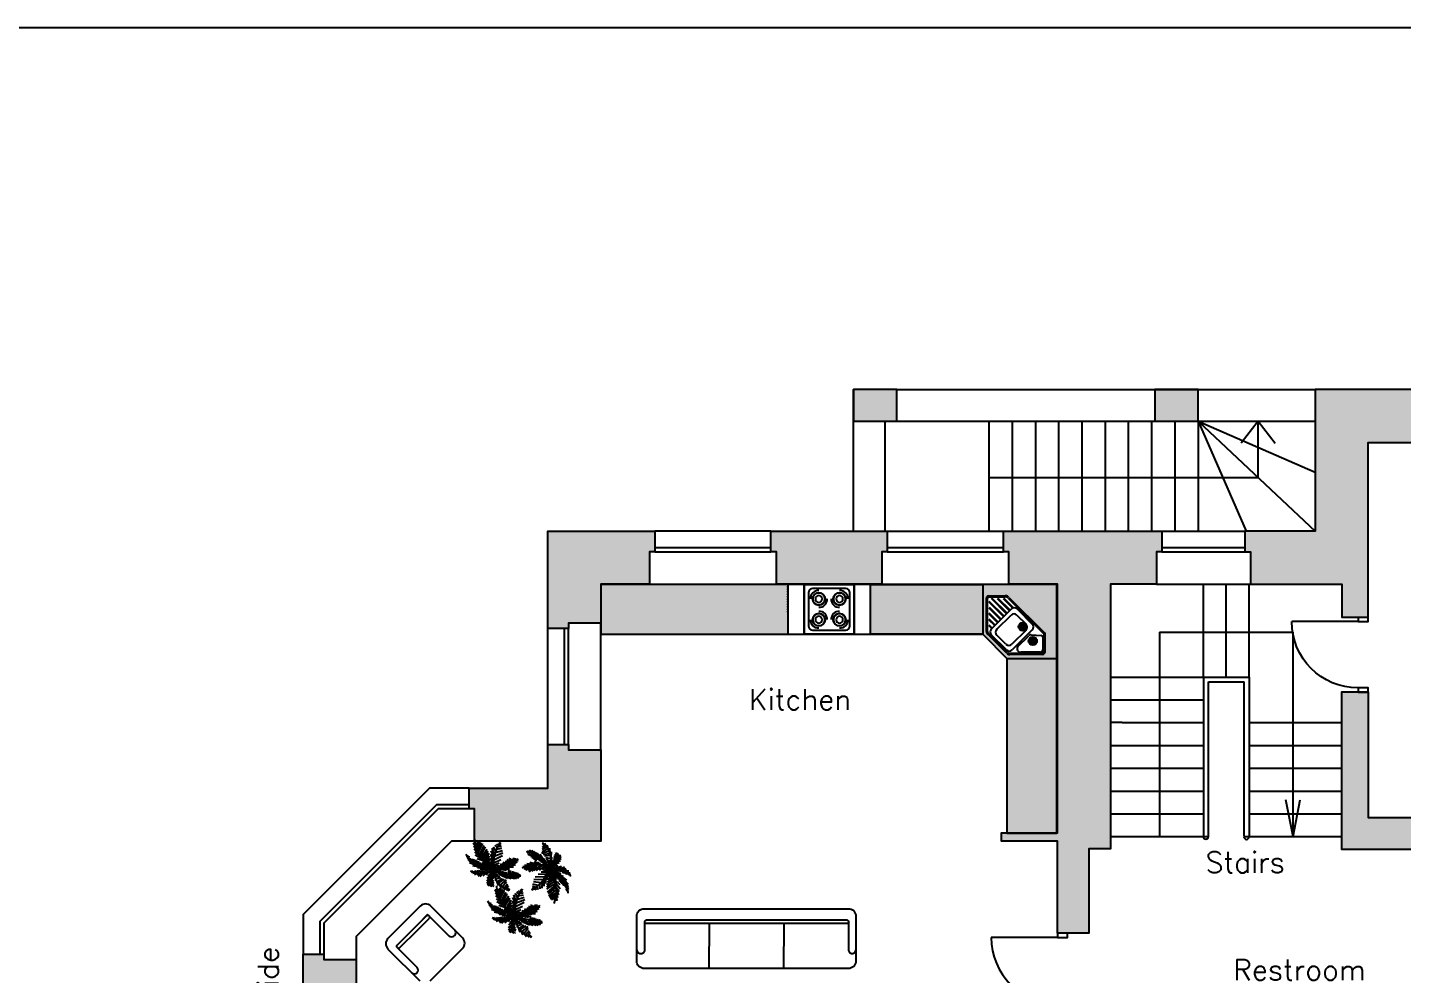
# Model space of a CAD drawing. Header units: inches. Extents: x 50528 to 135443, y 2123 to 51482.
# Drawn here: x 107138 to 123708, y 40063 to 51482 of the extents above; entities that cross this region are included whole.
import ezdxf

# ---------------------------------------------------------------- set-up
doc = ezdxf.new("R2010")
doc.units = ezdxf.units.IN
doc.header["$MEASUREMENT"] = 0
doc.linetypes.add('ACAD_ISO03W100', pattern=[30, 12, -18])
for name, color, linetype in [('furniture', 36, 'Continuous'), ('hatches', 8, 'Continuous'), ('Name', 70, 'Continuous'), ('stairs', 255, 'Continuous'), ('wall', 140, 'Continuous')]:
    doc.layers.add(name, color=color, linetype=linetype)
doc.styles.get("Standard").update_dxf_attribs({"font": 'simplex8.shx', "height": 250})

# ---------------------------------------------------------------- blocks, each defined once
blk = doc.blocks.new('door1')
at = {"color": 0}
for points in [[(0, 1650), (120, 1650), (120, 1700), (0, 1700), (0, 1650)], [(0, 1650), (-800, 1650)], [(0, 50), (-800, 50)], [(0, 50), (120, 50), (120, 0), (0, 0), (0, 50)]]:
    blk.add_lwpolyline(points, dxfattribs=at)
for centre, start, end in [((0, 1650), 180, 270), ((0, 50), 90, 180)]:
    blk.add_arc(centre, 800, start, end, dxfattribs=at)
blk = doc.blocks.new('*U9')
at = {"color": 0, "ltscale": 0.03}
blk.add_lwpolyline([(-275, 0), (-275, 0, -0.414214), (-365, 90), (-365, 631, -0.414214), (-275, 721), (-275, 721), (2186, 721, -0.414214), (2276, 631), (2276, 90, -0.414214), (2186, 0)], format="xyb", close=True, dxfattribs=at)
at = {"color": 0}
for points in [[(-275, 162), (-275, 496, 0.414214), (-320, 541), (-320, 541, 0.414214), (-365, 496)], [(2276, 496, 0.414214), (2231, 541), (2222, 541, 0.414214), (2177, 496), (2177, 426)], [(96, 135), (-257, 135, -0.414214), (-275, 153), (-275, 162, -0.414214), (-257, 180), (51, 180, -0.414214)], [(51, 180), (2159, 180, -0.414214), (2177, 162), (2177, 153, -0.414214), (2159, 135)], [(248, 135), (96, 135, -0.414214)]]:
    blk.add_lwpolyline(points, format="xyb", dxfattribs=at)
for points in [[(2177, 426), (2177, 153)], [(96, 135), (-257, 135)], [(2159, 135), (96, 135)]]:
    blk.add_lwpolyline(points, dxfattribs=at)
blk = doc.blocks.new('door4')
at = {"color": 0}
for points in [[(-900, 0), (-900, 120), (-850, 120), (-850, 0), (-900, 0)], [(-50, 0), (-50, 120), (0, 120), (0, 0), (-50, 0)], [(-50, 0), (-50, -800)]]:
    blk.add_lwpolyline(points, dxfattribs=at)
blk.add_arc((-50, 0), 800, 180, 270, dxfattribs=at)

msp = doc.modelspace()

# ---------------------------------------------------------------- hatches: boundary and pattern name
at = {"layer": 'furniture'}
h = msp.add_hatch(color=256, dxfattribs=at)
h.dxf.hatch_style = 1
h.paths.add_polyline_path([(116299, 44766), (114049, 44766), (114049, 44300), (114049, 44166), (116299, 44166)])
h.paths.add_polyline_path([(118649, 44766), (117299, 44766), (117299, 44166), (118649, 44166)])
h.paths.add_polyline_path([(119541, 43875), (118941, 43875), (118941, 41770), (119541, 41770)])
h.paths.add_polyline_path([(119541, 44766), (118897, 44766), (118649, 44766), (118649, 44166), (118941, 43875), (119541, 43875)])
edge = h.paths.add_edge_path(flags=16)
edge.add_ellipse((119376, 44163), major_axis=(-18.2, 18.2), ratio=1, start_angle=210, end_angle=270, ccw=False)
edge.add_line((119400, 44157), (119400, 43954))
edge.add_ellipse((119369, 43954), major_axis=(22.2, 22.2), ratio=1, start_angle=225, end_angle=315, ccw=False)
edge.add_line((119369, 43922), (118975, 43922))
edge.add_ellipse((118975, 43974), major_axis=(36.9, 36.9), ratio=1, start_angle=181.9632, end_angle=225, ccw=False)
edge.add_line((118939, 43936), (118710, 44165))
edge.add_ellipse((118748, 44202), major_axis=(37.7, 37.7), ratio=1, start_angle=140.2365, end_angle=180, ccw=False)
edge.add_line((118695, 44198), (118695, 44600))
edge.add_ellipse((118724, 44600), major_axis=(-20.5, 20.5), ratio=1, start_angle=-40.5163, end_angle=45, ccw=False)
edge.add_line((118722, 44629), (118922, 44629))
edge.add_ellipse((118922, 44571), major_axis=(41.1, 41.1), ratio=1, start_angle=355.6642, end_angle=405, ccw=False)
edge.add_line((118966, 44609), (119394, 44181))
edge = h.paths.add_edge_path(flags=0)
edge.add_ellipse((119376, 44163), major_axis=(-9.32, 9.32), ratio=1, start_angle=204.0035, end_angle=270, ccw=False)
edge.add_line((119388, 44158), (119388, 43954))
edge.add_ellipse((119369, 43954), major_axis=(13.4, 13.4), ratio=1, start_angle=225, end_angle=315, ccw=False)
edge.add_line((119369, 43935), (118975, 43935))
edge.add_ellipse((118975, 43974), major_axis=(28, 28), ratio=1, start_angle=182.2516, end_angle=225, ccw=False)
edge.add_line((118948, 43945), (118719, 44174))
edge.add_ellipse((118748, 44202), major_axis=(28.9, 28.9), ratio=1, start_angle=140.9848, end_angle=180, ccw=False)
edge.add_line((118707, 44198), (118707, 44600))
edge.add_ellipse((118724, 44600), major_axis=(11.7, 11.7), ratio=1, start_angle=50.941, end_angle=135, ccw=False)
edge.add_line((118722, 44617), (118922, 44617))
edge.add_ellipse((118922, 44571), major_axis=(-32.2, 32.2), ratio=1, start_angle=265.1057, end_angle=315, ccw=False)
edge.add_line((118957, 44600), (119389, 44169))
edge = h.paths.add_edge_path(flags=0)
edge.add_ellipse((119212, 44253), major_axis=(35, 35), ratio=1, start_angle=270, end_angle=360, ccw=False)
edge.add_line((119247, 44218), (119005, 43976))
edge.add_ellipse((118970, 44011), major_axis=(35, 35), ratio=1, start_angle=180, end_angle=270, ccw=False)
edge.add_line((118935, 43976), (118753, 44158))
edge.add_ellipse((118788, 44193), major_axis=(-35, 35), ratio=1, start_angle=0, end_angle=90, ccw=False)
edge.add_line((118753, 44228), (118995, 44470))
edge.add_ellipse((119030, 44435), major_axis=(-35, 35), ratio=1, start_angle=-34.6939, end_angle=0, ccw=False)
edge.add_line((119011, 44482), (119013, 44481))
edge.add_ellipse((119030, 44435), major_axis=(-35, 35), ratio=1, start_angle=-34.6939, end_angle=0, ccw=False)
edge.add_ellipse((119030, 44435), major_axis=(-35, 35), ratio=1, start_angle=-90, end_angle=-34.6939, ccw=False)
edge.add_line((119065, 44470), (119247, 44288))
edge = h.paths.add_edge_path(flags=0)
edge.add_ellipse((119131, 44257), major_axis=(35.6, 35.6), ratio=1, start_angle=351.0524, end_angle=368.9476, ccw=False)
edge.add_ellipse((119131, 44257), major_axis=(35.6, 35.6), ratio=1, start_angle=368.9476, end_angle=711.0524, ccw=False)
edge.add_ellipse((119137, 44251), major_axis=(35, 35), ratio=1, start_angle=270, end_angle=360, ccw=False)
edge.add_line((119172, 44216), (119000, 44044))
edge.add_ellipse((118965, 44079), major_axis=(35, 35), ratio=1, start_angle=180, end_angle=270, ccw=False)
edge.add_line((118930, 44044), (118820, 44155))
edge.add_ellipse((118855, 44190), major_axis=(-35, 35), ratio=1, start_angle=0, end_angle=90, ccw=False)
edge.add_line((118820, 44225), (118992, 44397))
edge.add_ellipse((119027, 44362), major_axis=(-35, 35), ratio=1, start_angle=270, end_angle=360, ccw=False)
edge.add_line((119062, 44397), (119161, 44298))
edge = h.paths.add_edge_path(flags=0)
edge.add_ellipse((119131, 44257), major_axis=(-23.7, 23.7), ratio=1, start_angle=0, end_angle=360)
edge = h.paths.add_edge_path(flags=0)
edge.add_ellipse((119131, 44257), major_axis=(-14.1, 14.1), ratio=1, start_angle=0, end_angle=360)
edge = h.paths.add_edge_path(flags=0)
edge.add_ellipse((119131, 44257), major_axis=(-5.38, 5.38), ratio=1, start_angle=0, end_angle=360)
edge = h.paths.add_edge_path(flags=0)
edge.add_ellipse((119350, 44128), major_axis=(-15.9, 15.9), ratio=1, start_angle=229.5646, end_angle=310.4354, ccw=False)
edge.add_line((119372, 44129), (119372, 43976))
edge.add_ellipse((119345, 43976), major_axis=(19.4, 19.4), ratio=1, start_angle=225, end_angle=315, ccw=False)
edge.add_line((119345, 43949), (119108, 43949))
edge.add_ellipse((119108, 43992), major_axis=(30.8, 30.8), ratio=1, start_angle=105, end_angle=225, ccw=False)
edge.add_line((119070, 44014), (119204, 44147))
edge.add_ellipse((119233, 44118), major_axis=(-29.6, 29.6), ratio=1, start_angle=-44.8124, end_angle=0, ccw=False)
edge.add_line((119233, 44160), (119352, 44150))
edge = h.paths.add_edge_path(flags=0)
edge.add_ellipse((119253, 44084), major_axis=(35.6, 35.6), ratio=1, start_angle=0, end_angle=360)
edge = h.paths.add_edge_path(flags=0)
edge.add_ellipse((119253, 44084), major_axis=(-23.7, 23.7), ratio=1, start_angle=0, end_angle=360)
edge = h.paths.add_edge_path(flags=0)
edge.add_ellipse((119253, 44084), major_axis=(-14.1, 14.1), ratio=1, start_angle=0, end_angle=360)
edge = h.paths.add_edge_path(flags=0)
edge.add_ellipse((119253, 44084), major_axis=(-5.38, 5.38), ratio=1, start_angle=0, end_angle=360)
at = {"layer": 'hatches'}
h = msp.add_hatch(color=256, dxfattribs=at)
h.paths.add_polyline_path([(124814, 47116), (122654, 47116), (122654, 45410), (121810, 45410), (121810, 45160), (121875, 45160), (121875, 44770), (122979, 44770), (122979, 44370), (123294, 44370), (123294, 46476), (124749, 46476), (124749, 46866), (124814, 46866), (124814, 47116)])
h.paths.add_polyline_path([(125879, 46476), (125879, 46866), (125814, 46866), (125814, 47116), (126844, 47116), (126844, 46866), (126779, 46866), (126779, 46476)])
h.paths.add_polyline_path([(127909, 46476), (127909, 46866), (127844, 46866), (127844, 47116), (130069, 47116), (130069, 45016), (129809, 45016), (129809, 45166), (129429, 45166), (129429, 46476)])
h.paths.add_polyline_path([(123294, 43470), (123294, 41955), (129809, 41955), (129809, 42210), (130069, 42210), (130069, 41315), (129189, 41315), (129189, 40965), (128809, 40965), (128809, 41570), (127079, 41570), (127079, 40750), (126879, 40750), (126879, 40830), (126449, 40830), (126449, 41570), (124559, 41570), (124559, 41570), (124179, 41570), (124179, 41570), (122979, 41570), (122979, 43470)])
h.paths.add_polyline_path([(123619, 38070), (123619, 38190), (124199, 38190), (124199, 38790), (124319, 38790), (124319, 38190), (126449, 38190), (126449, 39200), (126879, 39200), (126879, 39280), (127079, 39280), (127079, 38710), (128809, 38710), (128809, 39110), (129189, 39110), (129189, 38070), (128289, 38070), (128289, 34010), (127284, 34010), (127284, 34140), (126933, 34140), (126933, 34330), (126998, 34330), (126998, 34650), (127649, 34650), (127649, 36660), (125609, 36660), (125609, 36780), (125709, 36778), (125709, 36878), (125829, 36878), (125829, 36778), (127649, 36780), (127649, 38070), (125829, 38068), (125829, 37678), (125709, 37678), (125709, 38068), (124199, 38070)])
h.paths.add_polyline_path([(125883, 34010), (124838, 34010), (124838, 32510), (123063, 32510), (123063, 32760), (123128, 32760), (123128, 33150), (124199, 33150), (124199, 36659), (123619, 36659), (123619, 36779), (124709, 36779), (124709, 36660), (124579, 36660), (124579, 34650), (126168, 34650), (126168, 34330), (126233, 34330), (126233, 34140), (125883, 34140)])
h.paths.add_polyline_path([(119549, 38860), (119549, 34650), (118979, 34650), (118979, 34260), (118914, 34260), (118914, 34010), (119289, 34010), (119289, 32510), (121064, 32510), (121064, 32760), (120999, 32760), (120999, 33150), (119929, 33150), (119929, 37420), (122499, 37420), (122499, 36659), (122719, 36659), (122719, 36779), (122619, 36779), (122619, 38070), (122719, 38070), (122719, 38190), (122499, 38190), (122499, 37540), (119929, 37540), (119929, 38860)])
h.paths.add_polyline_path([(116349, 33690), (116349, 34010), (116083, 34010), (116083, 34260), (116148, 34260), (116148, 34650), (116268, 34650), (117449, 34650), (117449, 34260), (117514, 34260), (117514, 34010), (117249, 34010), (117249, 33690)])
h.paths.add_polyline_path([(114684, 34010), (113409, 34010), (113409, 35185), (113659, 35185), (113659, 35120), (114049, 35120), (114049, 34650), (114619, 34650), (114619, 34260), (114684, 34260)])
h.paths.add_polyline_path([(112524, 37750), (114049, 37750), (114049, 36650), (113659, 36650), (113659, 36585), (113409, 36585), (113409, 37110), (112459, 37110), (112459, 37360), (112524, 37360), (112524, 37750)])
h.paths.add_polyline_path([(110459, 39110), (110459, 40310), (110709, 40310), (110709, 40245), (111099, 40245), (111099, 39175), (110709, 39175), (110709, 39110)])
h.paths.add_polyline_path([(112524, 41670), (112524, 42060), (112459, 42060), (112459, 42309), (113409, 42308), (113409, 42835), (113659, 42835), (113659, 42770), (114049, 42770), (114049, 41670)])
h.paths.add_polyline_path([(114049, 44300), (113659, 44300), (113659, 44235), (113409, 44235), (113409, 45410), (114699, 45410), (114699, 45160), (114634, 45160), (114634, 44770), (114049, 44770)])
h.paths.add_polyline_path([(116098, 45410), (117499, 45410), (117499, 45160), (117434, 45160), (117434, 44770), (116163, 44770), (116163, 45160), (116098, 45160)])
h.paths.add_polyline_path([(118899, 45410), (120810, 45410), (120810, 45160), (120745, 45160), (120745, 44770), (120189, 44770), (120189, 41580), (119930, 41580), (119930, 40560), (119550, 40560), (119550, 41670), (118877, 41670), (118877, 41770), (119550, 41770), (119549, 44770), (118964, 44770), (118964, 45160), (118899, 45160), (118899, 45410)])
h.paths.add_polyline_path([(121244, 47115), (120724, 47115), (120724, 46735), (121244, 46735)])
h.paths.add_polyline_path([(117614, 47116), (117094, 47116), (117094, 46736), (117614, 46736)])
edge = h.paths.add_edge_path()
edge.add_line((117094, 47116), (122654, 47116))

# ---------------------------------------------------------------- linework, layer by layer
msp.add_line((101411, 51482), (135443, 51482))
at = {"layer": 'furniture', "color": 0}
for p, q in [((118897, 44766, 0), (114049, 44766, 0)), ((114049, 44766, 0), (114049, 44166, 0)), ((117099, 44766, 0), (116499, 44766, 0)), ((119541, 44766, 0), (118897, 44766, 0)), ((119541, 41766, 0), (119541, 44766, 0)), ((114049, 44166, 0), (118649, 44166, 0)), ((117099, 44166, 0), (116499, 44166, 0)), ((118649, 44166, 0), (118941, 43875, 0)), ((118941, 43875, 0), (119541, 43875, 0)), ((118941, 43875, 0), (118941, 41766, 0)), ((118941, 41766, 0), (119541, 41766, 0))]:
    msp.add_line(p, q, dxfattribs=at)
at = {"layer": 'furniture'}
msp.add_line((116163, 44770, 0), (118964, 44770, 0), dxfattribs=at)
at = {"layer": 'furniture', "color": 0, "linetype": 'ACAD_ISO03W100'}
for p, q in [((116299, 44431, 0), (116299, 44766, 0)), ((119541, 44766, 0), (119541, 44123, 0))]:
    msp.add_line(p, q, dxfattribs=at)
at = {"layer": 'furniture', "color": 0, "ltscale": 600}
for p, q in [((116499, 44766, 0), (116499, 44166, 0)), ((117099, 44766, 0), (116499, 44766, 0)), ((117099, 44166, 0), (117099, 44766, 0)), ((116499, 44166, 0), (117099, 44166, 0))]:
    msp.add_line(p, q, dxfattribs=at)
at = {"layer": 'furniture', "color": 240, "ltscale": 600, "true_color": 0xed1f24}
for p, q in [((116549, 44666, 0), (116549, 44266, 0)), ((116999, 44716, 0), (116599, 44716, 0)), ((117049, 44266, 0), (117049, 44666, 0)), ((116599, 44216, 0), (116999, 44216, 0))]:
    msp.add_line(p, q, dxfattribs=at)
at = {"layer": 'furniture', "color": 141, "linetype": 'ByBlock', "true_color": 0xadddf7}
for p, q in [((118695, 44198, 0), (118695, 44600, 0)), ((118707, 44198, 0), (118707, 44600, 0)), ((118722, 44629, 0), (118922, 44629, 0)), ((118722, 44617, 0), (118922, 44617, 0)), ((118938, 44413, 0), (118754, 44596, 0)), ((118943, 44418, 0), (118765, 44596, 0)), ((118974, 44448, 0), (118829, 44593, 0)), ((118979, 44454, 0), (118837, 44596, 0)), ((119012, 44481, 0), (118900, 44594, 0)), ((119021, 44484, 0), (118908, 44596, 0)), ((118957, 44600, 0), (119385, 44172, 0)), ((118966, 44609, 0), (119394, 44181, 0)), ((118908, 44383, 0), (118728, 44562, 0)), ((118902, 44377, 0), (118728, 44551, 0)), ((118866, 44341, 0), (118728, 44479, 0)), ((118836, 44311, 0), (118728, 44419, 0)), ((118872, 44347, 0), (118730, 44488, 0)), ((118753, 44228, 0), (118995, 44470, 0)), ((119065, 44470, 0), (119247, 44288, 0)), ((118830, 44305, 0), (118728, 44408, 0)), ((118800, 44275, 0), (118728, 44347, 0)), ((118795, 44270, 0), (118728, 44336, 0)), ((118764, 44239, 0), (118728, 44276, 0)), ((118759, 44234, 0), (118728, 44265, 0)), ((118820, 44225, 0), (118992, 44397, 0)), ((119062, 44397, 0), (119172, 44286, 0)), ((118939, 43936, 0), (118710, 44165, 0)), ((118948, 43945, 0), (118719, 44174, 0)), ((118935, 43976, 0), (118753, 44158, 0)), ((118930, 44044, 0), (118820, 44155, 0)), ((119172, 44216, 0), (119000, 44044, 0)), ((119247, 44218, 0), (119005, 43976, 0)), ((119070, 44014, 0), (119204, 44147, 0)), ((119233, 44160, 0), (119352, 44150, 0)), ((119372, 44129, 0), (119372, 43976, 0)), ((119388, 44158, 0), (119388, 43954, 0)), ((119400, 44157, 0), (119400, 43954, 0)), ((119369, 43935, 0), (118975, 43935, 0)), ((119369, 43922, 0), (118975, 43922, 0)), ((119345, 43949, 0), (119108, 43949, 0))]:
    msp.add_line(p, q, dxfattribs=at)
at = {"layer": 'furniture', "color": 3, "ltscale": 100}
for p, q in [((112543, 41594, 0), (112510, 41645, 0)), ((112536, 41626, 0), (112516, 41655, 0)), ((112562, 41548, 0), (112516, 41611, 0)), ((112537, 41625, 0), (112573, 41667, 0)), ((112541, 41608, 0), (112586, 41664, 0)), ((112548, 41579, 0), (112596, 41660, 0)), ((112558, 41562, 0), (112612, 41651, 0)), ((112570, 41530, 0), (112624, 41643, 0)), ((112584, 41506, 0), (112640, 41618, 0)), ((112599, 41483, 0), (112657, 41602, 0)), ((112781, 41552, 0), (112755, 41604, 0)), ((112797, 41590, 0), (112775, 41622, 0)), ((112810, 41618, 0), (112795, 41636, 0)), ((112804, 41608, 0), (112849, 41609, 0)), ((112827, 41640, 0), (112819, 41650, 0)), ((112822, 41629, 0), (112842, 41624, 0)), ((112833, 41649, 0), (112844, 41643, 0)), ((113382, 41619, 0), (113339, 41593, 0)), ((113355, 41644, 0), (113342, 41640, 0)), ((113398, 41599, 0), (113342, 41571, 0)), ((113365, 41633, 0), (113346, 41621, 0)), ((113390, 41611, 0), (113373, 41645, 0)), ((113416, 41571, 0), (113399, 41623, 0)), ((112438, 41478, 0), (112447, 41500, 0)), ((112451, 41456, 0), (112440, 41466, 0)), ((112471, 41435, 0), (112450, 41448, 0)), ((112451, 41459, 0), (112460, 41494, 0)), ((112488, 41418, 0), (112462, 41430, 0)), ((112465, 41441, 0), (112474, 41471, 0)), ((112490, 41417, 0), (112489, 41459, 0)), ((112501, 41404, 0), (112502, 41456, 0)), ((112516, 41395, 0), (112518, 41454, 0)), ((112571, 41526, 0), (112520, 41576, 0)), ((112589, 41498, 0), (112529, 41537, 0)), ((112614, 41457, 0), (112532, 41502, 0)), ((112534, 41383, 0), (112540, 41445, 0)), ((112559, 41369, 0), (112554, 41436, 0)), ((112630, 41433, 0), (112557, 41458, 0)), ((112589, 41355, 0), (112574, 41431, 0)), ((112611, 41465, 0), (112678, 41575, 0)), ((112629, 41447, 0), (112690, 41550, 0)), ((112647, 41422, 0), (112703, 41525, 0)), ((112664, 41402, 0), (112707, 41495, 0)), ((112685, 41389, 0), (112709, 41464, 0)), ((112702, 41375, 0), (112713, 41431, 0)), ((112754, 41388, 0), (112717, 41467, 0)), ((112755, 41426, 0), (112720, 41514, 0)), ((112761, 41472, 0), (112725, 41555, 0)), ((112766, 41506, 0), (112736, 41586, 0)), ((112756, 41445, 0), (112863, 41498, 0)), ((112756, 41409, 0), (112843, 41451, 0)), ((112763, 41489, 0), (112868, 41531, 0)), ((112774, 41532, 0), (112861, 41557, 0)), ((112790, 41573, 0), (112854, 41586, 0)), ((112871, 41345, 0), (112910, 41435, 0)), ((112900, 41354, 0), (112930, 41452, 0)), ((112922, 41358, 0), (112954, 41470, 0)), ((112949, 41374, 0), (112967, 41461, 0)), ((112975, 41390, 0), (112982, 41457, 0)), ((112994, 41403, 0), (112998, 41468, 0)), ((113014, 41420, 0), (113017, 41467, 0)), ((113031, 41433, 0), (113051, 41442, 0)), ((113034, 41442, 0), (113034, 41458, 0)), ((113166, 41547, 0), (113153, 41537, 0)), ((113178, 41544, 0), (113156, 41524, 0)), ((113168, 41548, 0), (113165, 41553, 0)), ((113203, 41541, 0), (113170, 41498, 0)), ((113191, 41546, 0), (113178, 41553, 0)), ((113219, 41541, 0), (113186, 41558, 0)), ((113226, 41535, 0), (113187, 41488, 0)), ((113241, 41532, 0), (113208, 41474, 0)), ((113237, 41535, 0), (113214, 41557, 0)), ((113256, 41526, 0), (113222, 41457, 0)), ((113262, 41526, 0), (113239, 41548, 0)), ((113272, 41524, 0), (113242, 41442, 0)), ((113288, 41511, 0), (113261, 41429, 0)), ((113302, 41507, 0), (113272, 41531, 0)), ((113307, 41499, 0), (113289, 41441, 0)), ((113328, 41483, 0), (113310, 41427, 0)), ((113342, 41473, 0), (113311, 41509, 0)), ((113345, 41469, 0), (113328, 41411, 0)), ((113427, 41550, 0), (113333, 41521, 0)), ((113414, 41579, 0), (113342, 41542, 0)), ((113365, 41452, 0), (113345, 41406, 0)), ((113438, 41520, 0), (113351, 41507, 0)), ((113376, 41435, 0), (113354, 41397, 0)), ((113443, 41496, 0), (113370, 41489, 0)), ((113448, 41459, 0), (113383, 41470, 0)), ((113446, 41423, 0), (113387, 41451, 0)), ((113440, 41400, 0), (113400, 41427, 0)), ((113437, 41531, 0), (113431, 41586, 0)), ((113460, 41441, 0), (113439, 41380, 0)), ((113444, 41435, 0), (113460, 41479, 0)), ((113449, 41474, 0), (113451, 41544, 0)), ((113475, 41451, 0), (113471, 41377, 0)), ((113514, 41433, 0), (113487, 41496, 0)), ((113498, 41407, 0), (113487, 41475, 0)), ((113522, 41455, 0), (113498, 41512, 0)), ((113504, 41418, 0), (113560, 41439, 0)), ((113526, 41494, 0), (113505, 41532, 0)), ((113521, 41444, 0), (113571, 41463, 0)), ((113526, 41469, 0), (113571, 41485, 0)), ((113542, 41513, 0), (113528, 41504, 0)), ((113528, 41483, 0), (113566, 41501, 0)), ((112525, 41386, 0), (112466, 41410, 0)), ((112491, 41307, 0), (112483, 41301, 0)), ((112507, 41299, 0), (112485, 41291, 0)), ((112500, 41301, 0), (112494, 41315, 0)), ((112537, 41288, 0), (112499, 41279, 0)), ((112569, 41360, 0), (112503, 41375, 0)), ((112510, 41297, 0), (112515, 41310, 0)), ((112522, 41289, 0), (112532, 41313, 0)), ((112565, 41283, 0), (112523, 41264, 0)), ((112538, 41290, 0), (112545, 41318, 0)), ((112555, 41284, 0), (112554, 41312, 0)), ((112576, 41279, 0), (112556, 41262, 0)), ((112602, 41350, 0), (112561, 41349, 0)), ((112572, 41284, 0), (112565, 41319, 0)), ((112599, 41278, 0), (112565, 41250, 0)), ((112606, 41279, 0), (112579, 41318, 0)), ((112627, 41279, 0), (112591, 41239, 0)), ((112660, 41334, 0), (112595, 41335, 0)), ((112614, 41348, 0), (112597, 41413, 0)), ((112637, 41281, 0), (112601, 41315, 0)), ((112644, 41339, 0), (112617, 41406, 0)), ((112675, 41396, 0), (112620, 41417, 0)), ((112659, 41288, 0), (112622, 41320, 0)), ((112671, 41288, 0), (112625, 41247, 0)), ((112679, 41333, 0), (112632, 41402, 0)), ((112688, 41297, 0), (112645, 41319, 0)), ((112703, 41333, 0), (112656, 41397, 0)), ((112710, 41332, 0), (112665, 41325, 0)), ((112699, 41301, 0), (112667, 41261, 0)), ((112707, 41369, 0), (112678, 41377, 0)), ((112719, 41279, 0), (112684, 41247, 0)), ((112720, 41314, 0), (112685, 41323, 0)), ((112720, 41333, 0), (112693, 41365, 0)), ((112735, 41304, 0), (112700, 41283, 0)), ((112717, 41365, 0), (112717, 41398, 0)), ((112754, 41366, 0), (112722, 41415, 0)), ((112758, 41350, 0), (112724, 41383, 0)), ((112750, 41212, 0), (112725, 41281, 0)), ((112748, 41261, 0), (112740, 41315, 0)), ((112760, 41228, 0), (112755, 41292, 0)), ((112756, 41382, 0), (112821, 41410, 0)), ((112757, 41364, 0), (112807, 41381, 0)), ((112757, 41315, 0), (112770, 41309, 0)), ((112758, 41350, 0), (112783, 41361, 0)), ((112758, 41300, 0), (112793, 41284, 0)), ((112762, 41273, 0), (112810, 41264, 0)), ((112779, 41339, 0), (112799, 41359, 0)), ((112785, 41335, 0), (112847, 41311, 0)), ((112791, 41304, 0), (112792, 41325, 0)), ((112795, 41334, 0), (112822, 41381, 0)), ((112808, 41290, 0), (112807, 41318, 0)), ((112814, 41336, 0), (112912, 41319, 0)), ((112818, 41336, 0), (112855, 41402, 0)), ((112820, 41277, 0), (112821, 41314, 0)), ((112835, 41267, 0), (112840, 41310, 0)), ((112846, 41339, 0), (112883, 41423, 0)), ((112852, 41256, 0), (112852, 41306, 0)), ((112864, 41341, 0), (112947, 41331, 0)), ((112877, 41248, 0), (112868, 41308, 0)), ((112898, 41242, 0), (112892, 41301, 0)), ((112912, 41352, 0), (112996, 41363, 0)), ((112924, 41236, 0), (112916, 41296, 0)), ((112946, 41233, 0), (112937, 41319, 0)), ((112947, 41370, 0), (113020, 41391, 0)), ((112966, 41228, 0), (112960, 41315, 0)), ((112982, 41394, 0), (113039, 41423, 0)), ((112982, 41232, 0), (112985, 41310, 0)), ((112997, 41233, 0), (113004, 41300, 0)), ((113012, 41237, 0), (113029, 41295, 0)), ((113036, 41241, 0), (113049, 41293, 0)), ((113060, 41247, 0), (113072, 41275, 0)), ((113072, 41250, 0), (113080, 41265, 0)), ((113129, 41363, 0), (113107, 41363, 0)), ((113122, 41356, 0), (113116, 41341, 0)), ((113190, 41379, 0), (113126, 41376, 0)), ((113150, 41368, 0), (113128, 41326, 0)), ((113176, 41376, 0), (113145, 41317, 0)), ((113232, 41387, 0), (113156, 41397, 0)), ((113198, 41380, 0), (113164, 41321, 0)), ((113228, 41384, 0), (113176, 41312, 0)), ((113259, 41387, 0), (113185, 41298, 0)), ((113271, 41389, 0), (113190, 41413, 0)), ((113281, 41382, 0), (113214, 41304, 0)), ((113311, 41378, 0), (113239, 41312, 0)), ((113319, 41379, 0), (113247, 41422, 0)), ((113336, 41373, 0), (113269, 41312, 0)), ((113367, 41363, 0), (113285, 41419, 0)), ((113390, 41273, 0), (113293, 41270, 0)), ((113363, 41365, 0), (113303, 41319, 0)), ((113402, 41298, 0), (113330, 41298, 0)), ((113385, 41358, 0), (113341, 41326, 0)), ((113394, 41353, 0), (113347, 41399, 0)), ((113407, 41314, 0), (113355, 41319, 0)), ((113385, 41420, 0), (113369, 41386, 0)), ((113397, 41347, 0), (113371, 41336, 0)), ((113391, 41402, 0), (113381, 41376, 0)), ((113412, 41328, 0), (113385, 41328, 0)), ((113401, 41383, 0), (113392, 41364, 0)), ((113401, 41291, 0), (113402, 41204, 0)), ((113432, 41373, 0), (113408, 41402, 0)), ((113409, 41311, 0), (113419, 41254, 0)), ((113463, 41263, 0), (113411, 41203, 0)), ((113412, 41328, 0), (113430, 41284, 0)), ((113427, 41360, 0), (113418, 41370, 0)), ((113453, 41282, 0), (113420, 41235, 0)), ((113443, 41297, 0), (113430, 41267, 0)), ((113458, 41405, 0), (113443, 41353, 0)), ((113451, 41289, 0), (113474, 41270, 0)), ((113452, 41360, 0), (113492, 41365, 0)), ((113454, 41327, 0), (113466, 41288, 0)), ((113461, 41345, 0), (113490, 41323, 0)), ((113463, 41325, 0), (113507, 41313, 0)), ((113469, 41320, 0), (113486, 41244, 0)), ((113477, 41377, 0), (113522, 41391, 0)), ((113486, 41349, 0), (113532, 41372, 0)), ((113491, 41397, 0), (113544, 41412, 0)), ((113492, 41311, 0), (113507, 41229, 0)), ((113498, 41348, 0), (113528, 41310, 0)), ((113508, 41303, 0), (113567, 41275, 0)), ((113516, 41349, 0), (113575, 41368, 0)), ((113521, 41292, 0), (113518, 41220, 0)), ((113528, 41344, 0), (113549, 41299, 0)), ((113545, 41271, 0), (113534, 41204, 0)), ((113551, 41342, 0), (113570, 41296, 0)), ((113555, 41265, 0), (113593, 41249, 0)), ((113561, 41339, 0), (113610, 41361, 0)), ((113580, 41331, 0), (113588, 41284, 0)), ((113587, 41329, 0), (113629, 41341, 0)), ((113609, 41313, 0), (113601, 41278, 0)), ((113608, 41318, 0), (113633, 41326, 0)), ((113624, 41306, 0), (113614, 41279, 0)), ((113615, 41311, 0), (113662, 41311, 0)), ((113638, 41293, 0), (113620, 41270, 0)), ((113652, 41287, 0), (113634, 41269, 0)), ((113640, 41294, 0), (113678, 41287, 0)), ((113660, 41275, 0), (113651, 41265, 0)), ((113662, 41272, 0), (113685, 41270, 0)), ((113668, 41268, 0), (113667, 41252, 0)), ((113674, 41259, 0), (113684, 41261, 0)), ((112706, 41200, 0), (112668, 41161, 0)), ((112711, 41230, 0), (112669, 41188, 0)), ((112714, 41255, 0), (112672, 41219, 0)), ((112711, 41175, 0), (112677, 41142, 0)), ((112715, 41161, 0), (112688, 41129, 0)), ((112708, 41212, 0), (112759, 41166, 0)), ((112710, 41189, 0), (112755, 41146, 0)), ((112712, 41242, 0), (112750, 41185, 0)), ((112715, 41128, 0), (112724, 41142, 0)), ((112722, 41151, 0), (112757, 41126, 0)), ((112766, 41249, 0), (112831, 41248, 0)), ((112772, 41239, 0), (112776, 41193, 0)), ((112779, 41216, 0), (112842, 41232, 0)), ((112784, 41201, 0), (112811, 41137, 0)), ((112798, 41184, 0), (112862, 41219, 0)), ((112799, 41062, 0), (112835, 41105, 0)), ((112803, 41046, 0), (112848, 41102, 0)), ((112810, 41017, 0), (112858, 41098, 0)), ((112813, 41163, 0), (112887, 41211, 0)), ((112818, 41155, 0), (112846, 41106, 0)), ((112835, 41141, 0), (112909, 41205, 0)), ((112853, 41126, 0), (112891, 41086, 0)), ((112859, 41120, 0), (112909, 41183, 0)), ((112881, 41245, 0), (112924, 41226, 0)), ((112882, 41108, 0), (112921, 41156, 0)), ((112894, 41100, 0), (112923, 41076, 0)), ((112904, 41096, 0), (112933, 41138, 0)), ((112926, 41090, 0), (112938, 41109, 0)), ((112932, 41232, 0), (112968, 41222, 0)), ((112976, 41230, 0), (113005, 41219, 0)), ((113003, 41232, 0), (113032, 41221, 0)), ((113021, 41234, 0), (113058, 41232, 0)), ((113049, 41241, 0), (113063, 41239, 0)), ((113071, 41248, 0), (113076, 41245, 0)), ((113222, 41085, 0), (113215, 41095, 0)), ((113265, 41111, 0), (113223, 41129, 0)), ((113240, 41099, 0), (113223, 41112, 0)), ((113292, 41137, 0), (113228, 41151, 0)), ((113324, 41168, 0), (113234, 41180, 0)), ((113351, 41203, 0), (113238, 41207, 0)), ((113255, 41105, 0), (113262, 41081, 0)), ((113376, 41241, 0), (113256, 41235, 0)), ((113279, 41124, 0), (113287, 41086, 0)), ((113309, 41153, 0), (113312, 41094, 0)), ((113341, 41188, 0), (113336, 41103, 0)), ((113360, 41218, 0), (113359, 41127, 0)), ((113384, 41257, 0), (113380, 41162, 0)), ((113484, 41217, 0), (113391, 41145, 0)), ((113490, 41187, 0), (113393, 41117, 0)), ((113500, 41163, 0), (113394, 41090, 0)), ((113476, 41242, 0), (113399, 41175, 0)), ((113503, 41141, 0), (113402, 41056, 0)), ((113507, 41114, 0), (113411, 41034, 0)), ((113470, 41252, 0), (113510, 41210, 0)), ((113495, 41200, 0), (113552, 41147, 0)), ((113500, 41171, 0), (113557, 41097, 0)), ((113506, 41124, 0), (113545, 41064, 0)), ((113564, 41254, 0), (113547, 41179, 0)), ((113586, 41229, 0), (113564, 41166, 0)), ((113603, 41206, 0), (113573, 41152, 0)), ((113581, 41241, 0), (113634, 41201, 0)), ((113615, 41188, 0), (113589, 41135, 0)), ((113625, 41173, 0), (113603, 41127, 0)), ((113610, 41200, 0), (113654, 41154, 0)), ((113630, 41157, 0), (113614, 41119, 0)), ((113643, 41125, 0), (113622, 41101, 0)), ((113649, 41103, 0), (113625, 41075, 0)), ((113631, 41156, 0), (113650, 41134, 0)), ((113640, 41134, 0), (113653, 41113, 0)), ((113650, 41106, 0), (113655, 41093, 0)), ((112700, 40916, 0), (112709, 40937, 0)), ((112713, 40896, 0), (112722, 40931, 0)), ((112805, 41031, 0), (112772, 41083, 0)), ((112824, 40986, 0), (112777, 41049, 0)), ((112798, 41063, 0), (112778, 41092, 0)), ((112833, 40963, 0), (112782, 41013, 0)), ((112851, 40935, 0), (112791, 40974, 0)), ((112876, 40894, 0), (112794, 40939, 0)), ((112820, 40999, 0), (112873, 41088, 0)), ((112831, 40967, 0), (112886, 41080, 0)), ((112846, 40944, 0), (112902, 41056, 0)), ((112861, 40920, 0), (112919, 41039, 0)), ((112873, 40902, 0), (112940, 41012, 0)), ((112891, 40884, 0), (112952, 40988, 0)), ((112909, 40859, 0), (112965, 40962, 0)), ((112926, 40840, 0), (112969, 40932, 0)), ((112933, 41085, 0), (112944, 41073, 0)), ((112939, 41084, 0), (112950, 41094, 0)), ((113017, 40863, 0), (112982, 40952, 0)), ((113023, 40909, 0), (112987, 40992, 0)), ((113028, 40944, 0), (112998, 41023, 0)), ((113043, 40989, 0), (113017, 41042, 0)), ((113018, 40882, 0), (113125, 40935, 0)), ((113025, 40926, 0), (113130, 40968, 0)), ((113059, 41028, 0), (113036, 41059, 0)), ((113036, 40969, 0), (113123, 40995, 0)), ((113052, 41010, 0), (113116, 41024, 0)), ((113072, 41055, 0), (113056, 41073, 0)), ((113066, 41045, 0), (113111, 41046, 0)), ((113089, 41077, 0), (113081, 41088, 0)), ((113084, 41066, 0), (113104, 41061, 0)), ((113095, 41087, 0), (113106, 41080, 0)), ((113231, 41091, 0), (113234, 41078, 0)), ((113511, 41087, 0), (113416, 41006, 0)), ((113508, 41053, 0), (113424, 40994, 0)), ((113511, 41033, 0), (113433, 40978, 0)), ((113505, 41004, 0), (113441, 40971, 0)), ((113502, 40987, 0), (113452, 40963, 0)), ((113503, 40985, 0), (113509, 40951, 0)), ((113510, 41067, 0), (113527, 40990, 0)), ((113510, 41017, 0), (113519, 40957, 0)), ((113511, 41091, 0), (113538, 41025, 0)), ((113653, 41080, 0), (113635, 41065, 0)), ((112713, 40893, 0), (112702, 40903, 0)), ((112733, 40872, 0), (112712, 40885, 0)), ((112750, 40855, 0), (112724, 40867, 0)), ((112727, 40879, 0), (112736, 40909, 0)), ((112787, 40823, 0), (112728, 40848, 0)), ((112752, 40854, 0), (112751, 40896, 0)), ((112763, 40842, 0), (112764, 40893, 0)), ((112831, 40798, 0), (112765, 40813, 0)), ((112778, 40832, 0), (112780, 40891, 0)), ((112796, 40820, 0), (112802, 40882, 0)), ((112821, 40806, 0), (112815, 40873, 0)), ((112892, 40870, 0), (112819, 40896, 0)), ((112864, 40787, 0), (112823, 40786, 0)), ((112851, 40793, 0), (112836, 40868, 0)), ((112922, 40771, 0), (112857, 40772, 0)), ((112876, 40785, 0), (112859, 40851, 0)), ((112906, 40776, 0), (112879, 40843, 0)), ((112937, 40833, 0), (112882, 40855, 0)), ((112941, 40770, 0), (112894, 40839, 0)), ((112965, 40771, 0), (112918, 40834, 0)), ((112972, 40769, 0), (112927, 40762, 0)), ((112969, 40807, 0), (112940, 40815, 0)), ((112947, 40826, 0), (112971, 40901, 0)), ((112982, 40771, 0), (112955, 40802, 0)), ((112964, 40812, 0), (112975, 40869, 0)), ((113016, 40826, 0), (112979, 40904, 0)), ((112979, 40803, 0), (112979, 40836, 0)), ((113016, 40803, 0), (112983, 40852, 0)), ((113020, 40787, 0), (112986, 40820, 0)), ((113018, 40846, 0), (113105, 40888, 0)), ((113018, 40819, 0), (113083, 40848, 0)), ((113019, 40801, 0), (113069, 40819, 0)), ((113020, 40787, 0), (113045, 40798, 0)), ((113041, 40776, 0), (113061, 40796, 0)), ((113047, 40772, 0), (113109, 40749, 0)), ((113057, 40771, 0), (113084, 40818, 0)), ((113076, 40773, 0), (113174, 40756, 0)), ((113080, 40773, 0), (113117, 40840, 0)), ((113108, 40777, 0), (113145, 40860, 0)), ((113126, 40779, 0), (113209, 40768, 0)), ((113133, 40782, 0), (113172, 40872, 0)), ((113162, 40791, 0), (113192, 40890, 0)), ((113174, 40789, 0), (113258, 40800, 0)), ((113184, 40796, 0), (113216, 40907, 0)), ((113209, 40807, 0), (113282, 40828, 0)), ((113211, 40811, 0), (113229, 40898, 0)), ((113237, 40827, 0), (113244, 40894, 0)), ((113244, 40831, 0), (113301, 40860, 0)), ((113256, 40840, 0), (113260, 40906, 0)), ((113276, 40857, 0), (113278, 40905, 0)), ((113293, 40871, 0), (113313, 40879, 0)), ((113296, 40879, 0), (113296, 40896, 0)), ((112753, 40744, 0), (112745, 40738, 0)), ((112769, 40736, 0), (112747, 40728, 0)), ((112762, 40738, 0), (112756, 40753, 0)), ((112799, 40725, 0), (112761, 40717, 0)), ((112772, 40734, 0), (112777, 40748, 0)), ((112784, 40726, 0), (112794, 40750, 0)), ((112827, 40720, 0), (112785, 40701, 0)), ((112800, 40727, 0), (112807, 40755, 0)), ((112817, 40721, 0), (112816, 40749, 0)), ((112838, 40716, 0), (112818, 40699, 0)), ((112834, 40721, 0), (112827, 40756, 0)), ((112860, 40715, 0), (112827, 40687, 0)), ((112867, 40716, 0), (112841, 40755, 0)), ((112889, 40716, 0), (112852, 40677, 0)), ((112899, 40718, 0), (112863, 40752, 0)), ((112921, 40726, 0), (112884, 40758, 0)), ((112933, 40725, 0), (112887, 40684, 0)), ((112950, 40734, 0), (112907, 40757, 0)), ((112961, 40738, 0), (112929, 40698, 0)), ((112968, 40637, 0), (112930, 40599, 0)), ((112973, 40667, 0), (112931, 40626, 0)), ((112976, 40692, 0), (112934, 40657, 0)), ((112973, 40612, 0), (112939, 40579, 0)), ((112981, 40716, 0), (112945, 40685, 0)), ((112982, 40751, 0), (112947, 40760, 0)), ((112977, 40598, 0), (112950, 40567, 0)), ((112997, 40742, 0), (112962, 40720, 0)), ((112970, 40650, 0), (113021, 40603, 0)), ((112972, 40626, 0), (113017, 40584, 0)), ((112974, 40680, 0), (113012, 40622, 0)), ((113012, 40650, 0), (112987, 40718, 0)), ((113010, 40698, 0), (113002, 40752, 0)), ((113022, 40665, 0), (113017, 40729, 0)), ((113019, 40752, 0), (113032, 40746, 0)), ((113020, 40738, 0), (113054, 40721, 0)), ((113024, 40710, 0), (113072, 40701, 0)), ((113028, 40686, 0), (113093, 40685, 0)), ((113034, 40676, 0), (113038, 40630, 0)), ((113041, 40653, 0), (113104, 40669, 0)), ((113046, 40639, 0), (113073, 40575, 0)), ((113053, 40741, 0), (113054, 40763, 0)), ((113060, 40621, 0), (113124, 40657, 0)), ((113070, 40728, 0), (113069, 40756, 0)), ((113075, 40601, 0), (113149, 40649, 0)), ((113082, 40714, 0), (113083, 40752, 0)), ((113097, 40704, 0), (113102, 40748, 0)), ((113097, 40578, 0), (113171, 40643, 0)), ((113114, 40693, 0), (113114, 40743, 0)), ((113121, 40557, 0), (113171, 40621, 0)), ((113139, 40686, 0), (113130, 40746, 0)), ((113143, 40683, 0), (113186, 40663, 0)), ((113160, 40680, 0), (113154, 40739, 0)), ((113186, 40674, 0), (113178, 40734, 0)), ((113194, 40669, 0), (113230, 40659, 0)), ((113208, 40671, 0), (113199, 40756, 0)), ((113228, 40666, 0), (113222, 40752, 0)), ((113238, 40668, 0), (113267, 40657, 0)), ((113244, 40670, 0), (113247, 40747, 0)), ((113259, 40670, 0), (113266, 40737, 0)), ((113265, 40669, 0), (113294, 40659, 0)), ((113274, 40674, 0), (113291, 40732, 0)), ((113283, 40671, 0), (113320, 40669, 0)), ((113298, 40678, 0), (113311, 40730, 0)), ((113311, 40678, 0), (113325, 40677, 0)), ((113322, 40685, 0), (113334, 40713, 0)), ((113333, 40685, 0), (113338, 40683, 0)), ((113334, 40687, 0), (113342, 40702, 0)), ((113080, 40592, 0), (113108, 40543, 0)), ((113115, 40564, 0), (113153, 40523, 0)), ((113144, 40545, 0), (113183, 40593, 0)), ((113156, 40537, 0), (113185, 40513, 0)), ((113166, 40533, 0), (113195, 40575, 0)), ((113188, 40527, 0), (113200, 40547, 0)), ((113195, 40523, 0), (113206, 40510, 0)), ((113201, 40522, 0), (113212, 40531, 0))]:
    msp.add_line(p, q, dxfattribs=at)
at = {"layer": 'furniture', "color": 11, "ltscale": 0.03, "true_color": 0xf27172}
for p, q in [((111871, 40887, 0), (111482, 40498, 0)), ((112381, 40504, 0), (111999, 40887, 0)), ((111482, 40498, 0), (111482, 40498, 0)), ((111482, 40370, 0), (111865, 39988, 0)), ((111992, 39988, 0), (112381, 40377, 0))]:
    msp.add_line(p, q, dxfattribs=at)
at = {"layer": 'furniture', "color": 11, "true_color": 0xf27172}
for p, q in [((111960, 40785, 0), (111840, 40665, 0)), ((111948, 40772, 0), (111840, 40665, 0)), ((112166, 40579, 0), (111960, 40785, 0)), ((111979, 40765, 0), (111973, 40772, 0)), ((111840, 40665, 0), (111581, 40405, 0)), ((111840, 40665, 0), (111591, 40415, 0)), ((111622, 40383, 0), (111840, 40601, 0)), ((111840, 40601, 0), (111979, 40740, 0)), ((112215, 40530, 0), (112166, 40579, 0)), ((112285, 40536, 0), (112279, 40530, 0)), ((111591, 40389, 0), (111597, 40383, 0)), ((111597, 40383, 0), (111833, 40147, 0)), ((111833, 40083, 0), (111833, 40083, 0))]:
    msp.add_line(p, q, dxfattribs=at)
at = {"layer": 'furniture', "color": 4}
for p, q in [((115352, 40672, 0), (115348, 40131, 0)), ((116251, 40672, 0), (116247, 40131, 0))]:
    msp.add_line(p, q, dxfattribs=at)
at = {"layer": 'furniture', "color": 3, "lineweight": 5}
for p, q in [((112977, 40565, 0), (112986, 40579, 0)), ((112984, 40589, 0), (113019, 40563, 0))]:
    msp.add_line(p, q, dxfattribs=at)
at = {"layer": 'furniture', "color": 0, "elevation": 0}
for points in [[(116499, 44166), (116499, 44766), (116299, 44766), (116299, 44166)], [(117099, 44766), (117099, 44166), (116499, 44166), (116499, 44766)], [(118649, 44766), (118649, 44166), (117299, 44166), (117299, 44766)]]:
    msp.add_lwpolyline(points, close=True, dxfattribs=at)
at = {"layer": 'furniture', "color": 240, "ltscale": 600, "true_color": 0xed1f24}
for centre in [(116674, 44591, 0), (116924, 44591, 0), (116674, 44341, 0), (116924, 44341, 0)]:
    msp.add_circle(centre, 75, dxfattribs=at)
for centre, radius, start, end in [((116599, 44666, 0), 50, 90, 180), ((116667, 44599, 0), 93, 85.4974, 184.5026), ((116674, 44591, 0), 73.8, 90, 270), ((116674, 44591, 0), 41.3, 90, 270), ((116674, 44591, 0), 73.8, 270, 90), ((116674, 44591, 0), 41.3, 270, 90), ((116681, 44584, 0), 93, 265.4974, 4.5026), ((116917, 44584, 0), 93, 175.4974, 274.5026), ((116924, 44591, 0), 73.8, 90, 270), ((116924, 44591, 0), 41.3, 90, 270), ((116931, 44599, 0), 93, 355.4974, 94.5026), ((116924, 44591, 0), 73.8, 270, 90), ((116924, 44591, 0), 41.3, 270, 90), ((116999, 44666, 0), 50, 0, 90), ((116674, 44341, 0), 73.8, 90, 270), ((116681, 44349, 0), 93, 355.4974, 94.5026), ((116674, 44341, 0), 73.8, 270, 90), ((116917, 44349, 0), 93, 85.4974, 184.5026), ((116924, 44341, 0), 73.8, 90, 270), ((116924, 44341, 0), 73.8, 270, 90), ((116599, 44266, 0), 50, 180, 270), ((116667, 44334, 0), 93, 175.4974, 274.5026), ((116674, 44341, 0), 41.3, 90, 270), ((116674, 44341, 0), 41.3, 270, 90), ((116924, 44341, 0), 41.3, 90, 270), ((116924, 44341, 0), 41.3, 270, 90), ((116931, 44334, 0), 93, 265.4974, 4.5026), ((116999, 44266, 0), 50, 270, 0)]:
    msp.add_arc(centre, radius, start, end, dxfattribs=at)
at = {"layer": 'furniture', "color": 3, "ltscale": 100}
for centre, radius, start, end in [((112950, 41717, 0), 424, 183.0039, 242.8388), ((113174, 41403, 0), 421, 143.2104, 188.3946), ((113208, 41454, 0), 240, 330.655, 55.5144), ((112696, 41631, 0), 299, 203.2088, 281.3374), ((112804, 41638, 0), 304, 260.7753, 324.4294), ((113160, 41284, 0), 263, 11.367, 90.5161), ((113345, 41506, 0), 183, 293.2689, 7.0962), ((112600, 41514, 0), 236, 238.4193, 310.8981), ((112892, 41215, 0), 183, 137.3011, 211.1284), ((112996, 41318, 0), 240, 174.6873, 259.5466), ((112971, 41493, 0), 263, 215.3992, 294.5483), ((113253, 41083, 0), 304, 56.7431, 120.3972), ((113011, 41448, 0), 421, 299.1782, 344.3624), ((113088, 41071, 0), 424, 338.9717, 38.8066), ((113354, 41046, 0), 299, 359.1766, 77.3052), ((113490, 41113, 0), 236, 34.3871, 106.8659), ((113212, 41154, 0), 424, 183.0039, 242.8388), ((112958, 41068, 0), 299, 203.2088, 281.3374), ((113436, 40841, 0), 421, 143.2104, 188.3946), ((112862, 40952, 0), 236, 238.4193, 310.8981), ((113154, 40652, 0), 183, 137.3011, 211.1284), ((113066, 41075, 0), 304, 260.7753, 324.4294), ((113258, 40755, 0), 240, 174.6873, 259.5466), ((113233, 40930, 0), 263, 215.3992, 294.5483)]:
    msp.add_arc(centre, radius, start, end, dxfattribs=at)
at = {"layer": 'furniture', "color": 11, "ltscale": 0.03, "true_color": 0xf27172}
for centre, start, end in [((111935, 40823, 0), 45, 135), ((111546, 40434, 0), 135, 225), ((112317, 40440, 0), 315, 45)]:
    msp.add_arc(centre, 90.2, start, end, dxfattribs=at)
at = {"layer": 'furniture', "color": 11, "true_color": 0xf27172}
for centre, radius, start, end in [((111960, 40759, 0), 18, 45, 135), ((111967, 40753, 0), 18, 315, 45), ((112254, 40568, 0), 45.1, 315, 45), ((112247, 40561, 0), 45.1, 225, 315), ((111603, 40402, 0), 18, 135, 225), ((111610, 40396, 0), 18, 225, 315), ((111801, 40115, 0), 45.1, 315, 45), ((111801, 40115, 0), 45.1, 225, 315)]:
    msp.add_arc(centre, radius, start, end, dxfattribs=at)
at = {"layer": 'furniture', "color": 141, "linetype": 'ByBlock', "true_color": 0xadddf7}
for centre, major_axis, start_param, end_param in [((118724, 44600, 0), (-20.5, 20.5), -0.707142, 0.785398), ((118724, 44600, 0), (11.7, 11.7), 0.889088, 2.356194), ((118922, 44571, 0), (41.1, 41.1), 6.207512, 7.068583), ((118922, 44571, 0), (-32.2, 32.2), 4.626967, 5.497787), ((119027, 44362, 0), (-35, 35), 4.712389, 6.283185), ((119030, 44435, 0), (-35, 35), -1.570796, 0), ((119131, 44257, 0), (35.6, 35.6), 4.712389, 10.995574), ((119131, 44257, 0), (-23.7, 23.7), 3.141593, 9.424778), ((119131, 44257, 0), (-14.1, 14.1), 3.141593, 9.424778), ((119131, 44257, 0), (-5.38, 5.38), 3.141593, 9.424778), ((119137, 44251, 0), (35, 35), 4.712389, 6.283185), ((119212, 44253, 0), (35, 35), 4.712389, 6.283185), ((118748, 44202, 0), (37.7, 37.7), 2.447589, 3.141593), ((118748, 44202, 0), (28.9, 28.9), 2.460649, 3.141593), ((118788, 44193, 0), (-35, 35), 0, 1.570796), ((118855, 44190, 0), (-35, 35), 0, 1.570796), ((119253, 44084, 0), (35.6, 35.6), 4.712389, 10.995574), ((119233, 44118, 0), (-29.6, 29.6), -0.782124, 0), ((119253, 44084, 0), (-23.7, 23.7), 3.141593, 9.424778), ((119253, 44084, 0), (-14.1, 14.1), 3.141593, 9.424778), ((119253, 44084, 0), (-5.38, 5.38), 3.141593, 9.424778), ((119350, 44128, 0), (-15.9, 15.9), 4.006657, 5.418121), ((119376, 44163, 0), (-9.32, 9.32), 3.560532, 4.712389), ((119376, 44163, 0), (-18.2, 18.2), 3.665191, 4.712389), ((118965, 44079, 0), (35, 35), 3.141593, 4.712389), ((118970, 44011, 0), (35, 35), 3.141593, 4.712389), ((118975, 43974, 0), (36.9, 36.9), 3.175856, 3.926991), ((118975, 43974, 0), (28, 28), 3.180891, 3.926991), ((119108, 43992, 0), (30.8, 30.8), 1.832596, 3.926991), ((119345, 43976, 0), (19.4, 19.4), 3.926991, 5.497787), ((119369, 43954, 0), (22.2, 22.2), 3.926991, 5.497787), ((119369, 43954, 0), (13.4, 13.4), 3.926991, 5.497787)]:
    msp.add_ellipse(centre, major_axis=major_axis, ratio=1, start_param=start_param, end_param=end_param, dxfattribs=at)
at = {"layer": 'stairs', "color": 7, "true_color": 0xffffff}
for p, q in [((117094, 45410, 0), (117094, 47116, 0)), ((117614, 47116, 0), (122654, 47116, 0)), ((117474, 45410, 0), (117474, 46736, 0)), ((117614, 46736, 0), (122654, 46736, 0)), ((118724, 46736, 0), (118724, 45410, 0)), ((119004, 46736, 0), (119004, 45410, 0)), ((119284, 46736, 0), (119284, 45410, 0)), ((119564, 46736, 0), (119564, 45410, 0)), ((119844, 46736, 0), (119844, 45410, 0)), ((120124, 46736, 0), (120124, 45410, 0)), ((120404, 46736, 0), (120404, 45410, 0)), ((120684, 46736, 0), (120684, 45410, 0)), ((120964, 46736, 0), (120964, 45410, 0)), ((121244, 46736, 0), (121244, 45410, 0)), ((121244, 46736, 0), (121825, 45410, 0)), ((121244, 46736, 0), (122654, 46118, 0)), ((121244, 46735, 0), (122654, 45410, 0)), ((121309, 43650, 0), (121309, 44770, 0)), ((121584, 43650, 630), (121584, 44770, 630)), ((121859, 43650, 0), (121859, 44770, 0)), ((120189, 43650, 5119), (121859, 43650, 5119)), ((121309, 43650, 3203), (121309, 41725, 3203)), ((121369, 41725, 1), (121369, 43590, 1)), ((121369, 43590, 5119), (121799, 43590, 5119)), ((121799, 41725, 1918), (121799, 43590, 1)), ((121859, 43650, -630), (121859, 41725, 1918)), ((120189, 43375, 3203), (121309, 43375, 3203)), ((120331, 43100, 3203), (120189, 43100, 3203)), ((120331, 43100, 3203), (121309, 43100, 3203)), ((121859, 43100, 1286), (122979, 43100, 1286)), ((120189, 42825, 10), (121309, 42825, 3203)), ((121859, 42825, 1286), (122979, 42825, 1286)), ((120189, 42550, 3203), (121309, 42550, 3203)), ((121859, 42550, 1286), (122979, 42550, 1286)), ((120189, 42275, 3203), (121309, 42275, 3203)), ((121859, 42275, 1286), (122979, 42275, 1286)), ((120189, 42000, 3203), (121309, 42000, 3203)), ((121859, 42000, -630), (122979, 42000, 1286)), ((120189, 41725, 918), (121369, 41725, 1)), ((121799, 41725, 1918), (122979, 41725, 1918))]:
    msp.add_line(p, q, dxfattribs=at)
at = {"layer": 'stairs', "color": 114, "true_color": 0x139b48}
for p, q in [((121969, 46736, 0), (121764, 46469, -2)), ((121969, 46053, 0), (121969, 46736, 0)), ((121969, 46736, 0), (122174, 46469, -2)), ((121970, 46052, 0), (118724, 46053, 0)), ((120779, 44191, 3205), (122389, 44191, 1286)), ((122389, 41725, 1918), (122389, 44191, 1286)), ((122389, 41725, 1918), (122302, 42168, 1918)), ((122389, 41725, 1918), (122475, 42168, 1918))]:
    msp.add_line(p, q, dxfattribs=at)
msp.add_polyline3d([(120779, 44191, 3205), (120779, 42900, 3205), (120779, 42868, 3205), (120779, 41725, 3203)], dxfattribs=at)
at = {"layer": 'stairs', "color": 7, "true_color": 0xffffff}
for centre in [(121339, 41725, 3203), (121828, 41722, 3203)]:
    msp.add_arc(centre, 30, 180, 0, dxfattribs=at)
at = {"layer": 'wall'}
for p, q in [((116098, 45410, 0), (114699, 45410, 0)), ((117499, 45410, 0), (118899, 45410, 0)), ((120810, 45410, 0), (121810, 45410, 1)), ((114634, 44770, 0), (116163, 44770, 0)), ((117434, 44770, 0), (118964, 44770, 0)), ((120745, 44770, 1), (121875, 44770, 1)), ((114049, 42757, 0), (114049, 44300, 0)), ((113409, 42835, 0), (113409, 44235, 0)), ((113609, 42835, 0), (113609, 44235, 0)), ((113659, 42835, 0), (113659, 44235, 0))]:
    msp.add_line(p, q, dxfattribs=at)
at = {"layer": 'wall', "elevation": 0}
for points in [[(117614, 47116), (117094, 47116), (117094, 46736), (117614, 46736)], [(121244, 47115), (120724, 47115), (120724, 46735), (121244, 46735)], [(124814, 47116), (122654, 47116), (122654, 45410), (121810, 45410), (121810, 45160), (121875, 45160), (121875, 44770), (122979, 44770), (122979, 44370), (123294, 44370), (123294, 46476), (124749, 46476), (124749, 46866), (124814, 46866), (124814, 47116)], [(114049, 44300), (113659, 44300), (113659, 44235), (113409, 44235), (113409, 45410), (114699, 45410), (114699, 45160), (114634, 45160), (114634, 44770), (114049, 44770), (114049, 44300)], [(116098, 45410), (117499, 45410), (117499, 45160), (117434, 45160), (117434, 44770), (116163, 44770), (116163, 45160), (116098, 45160), (116098, 45410)], [(118899, 45410), (120810, 45410), (120810, 45160), (120745, 45160), (120745, 44770), (120189, 44770), (120189, 41580), (119930, 41580), (119930, 40560), (119550, 40560), (119550, 41670), (118877, 41670), (118877, 41770), (119550, 41770), (119549, 44770), (118964, 44770), (118964, 45160), (118899, 45160), (118899, 45410)], [(123294, 43470), (123294, 41955), (129809, 41955), (129809, 42210), (130069, 42210), (130069, 41315), (129189, 41315), (129189, 40965), (128809, 40965), (128809, 41570), (127079, 41570), (127079, 40750), (126879, 40750), (126879, 40830), (126449, 40830), (126449, 41570), (124559, 41570), (124559, 41570), (124179, 41570), (124179, 41570), (122979, 41570), (122979, 43470)], [(112524, 41670), (112524, 42060), (112459, 42060), (112459, 42309), (113409, 42308), (113409, 42835), (113659, 42835), (113659, 42770), (114049, 42770), (114049, 41670), (112524, 41670)], [(110459, 39110), (110459, 40310), (110709, 40310), (110709, 40245), (111099, 40245), (111099, 39175), (110709, 39175), (110709, 39110), (110459, 39110)]]:
    msp.add_lwpolyline(points, close=True, dxfattribs=at)
for points in [[(114699, 45210), (116098, 45210)], [(114699, 45160), (116098, 45160)], [(117499, 45210), (118899, 45210)], [(117499, 45160), (118899, 45160)], [(120810, 45210), (121810, 45210)], [(120810, 45160), (121810, 45160)], [(112459, 42310), (111982, 42310), (110459, 40787), (110459, 40310)], [(112459, 42110), (112065, 42110), (110659, 40704), (110659, 40310)], [(112459, 42060), (112085, 42060), (110709, 40683), (110709, 40310)], [(112524, 41670), (112247, 41670), (111099, 40522), (111099, 38898), (112247, 37750), (112524, 37750)]]:
    msp.add_lwpolyline(points, dxfattribs=at)

# ---------------------------------------------------------------- block references
at = {"layer": 'furniture', "color": 40, "true_color": 0xf8d731, "xscale": -1, "rotation": 270}
msp.add_blockref('door4', (123173, 44368, 1602), dxfattribs=at)
at = {"layer": 'furniture', "color": 4, "rotation": 180}
msp.add_blockref('*U9', (116756, 40856, 0), dxfattribs=at)
at = {"layer": 'furniture', "color": 40, "true_color": 0xf8d731}
msp.add_blockref('door1', (119551, 38860, 0), dxfattribs=at)

# ---------------------------------------------------------------- texts
at = {"layer": 'Name', "char_height": 250, "attachment_point": 1}
for s, insert, width in [('Kitchen', (115832, 43504, 0), 1850.32), ('Stairs', (121335, 41540, 0), 1667.52), ('Restroom', (121668, 40244, 0), 3773.31)]:
    msp.add_mtext(s, dxfattribs=dict(at, insert=insert, width=width))
at = {"layer": 'Name', "insert": (109914, 38661, 0), "char_height": 250, "width": 5498.86, "attachment_point": 1, "rotation": 90}
msp.add_mtext('Front Side', dxfattribs=at)

doc.saveas('drawing.dxf')
